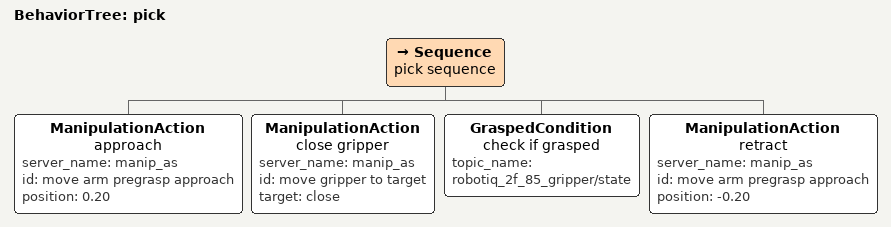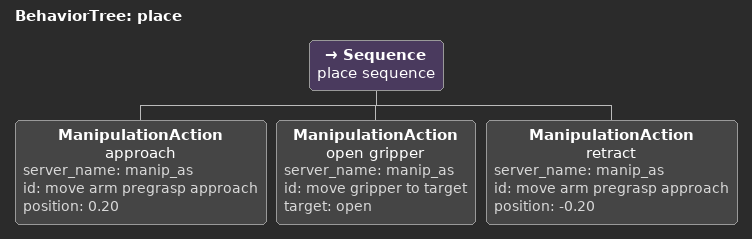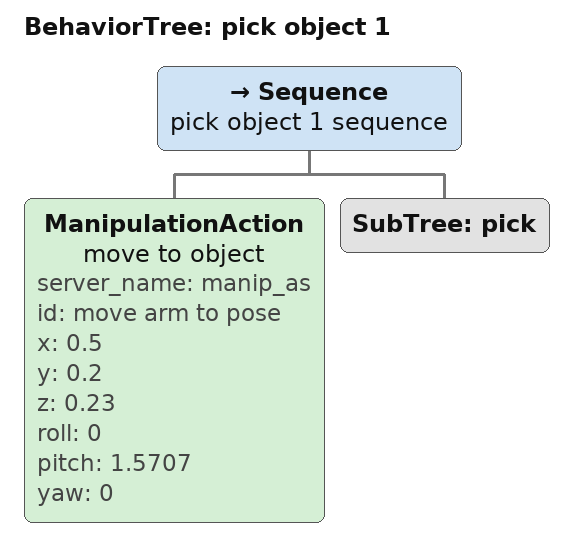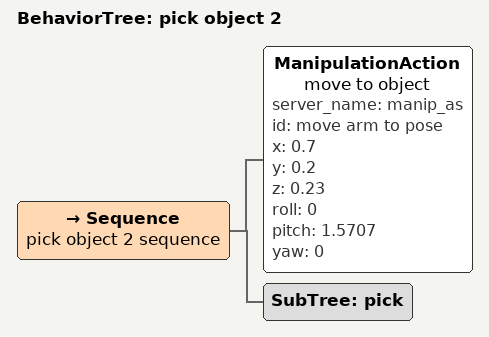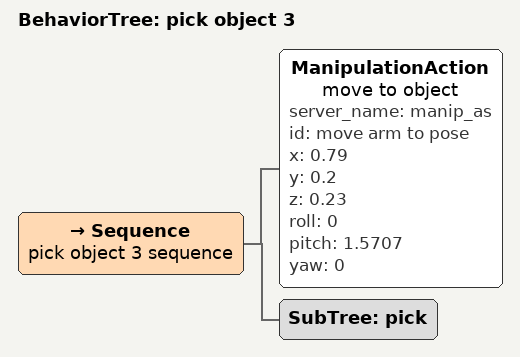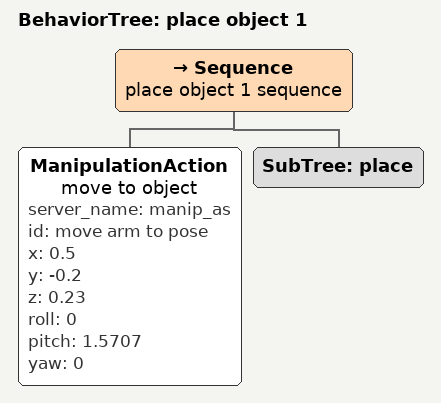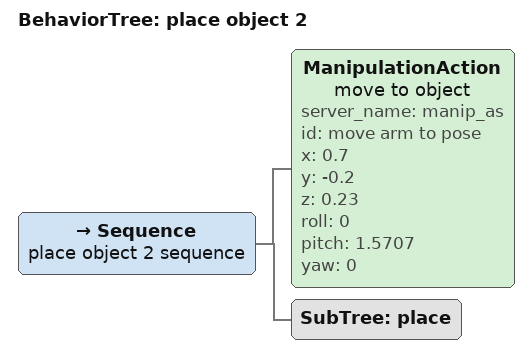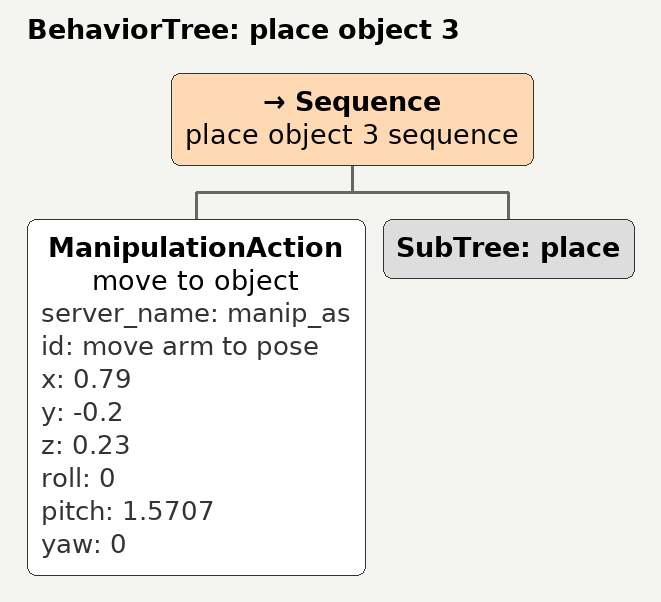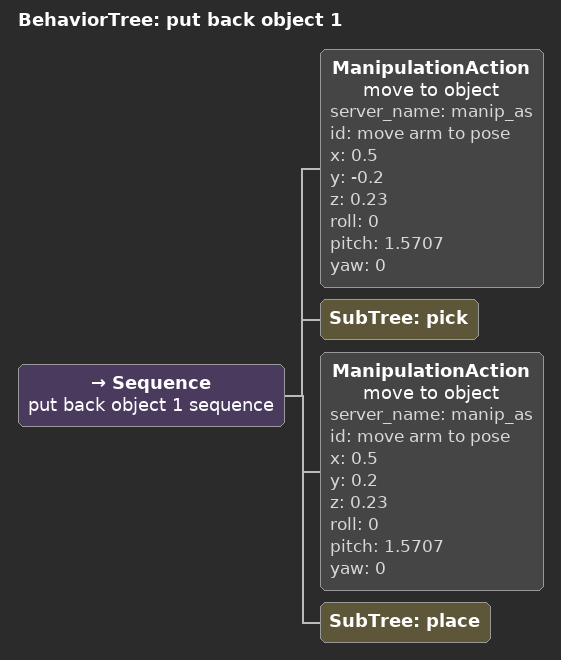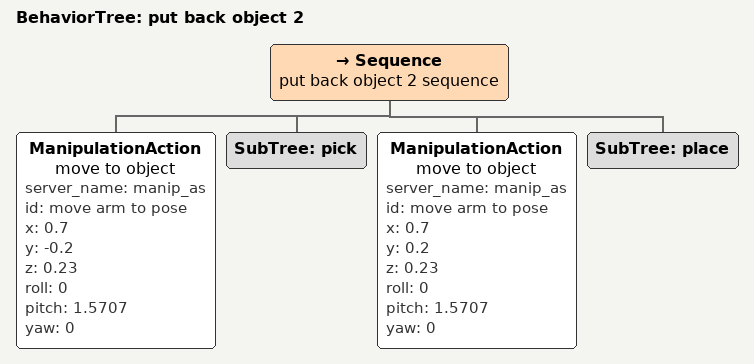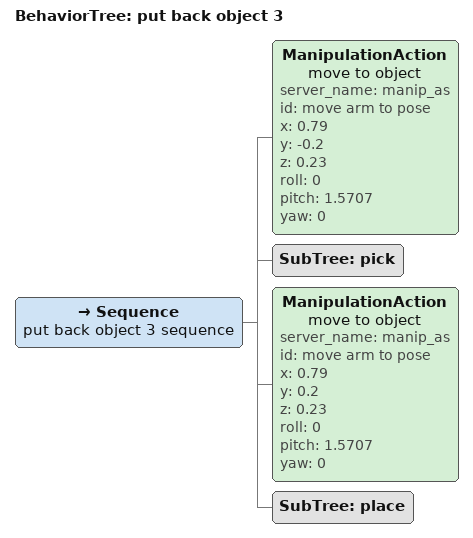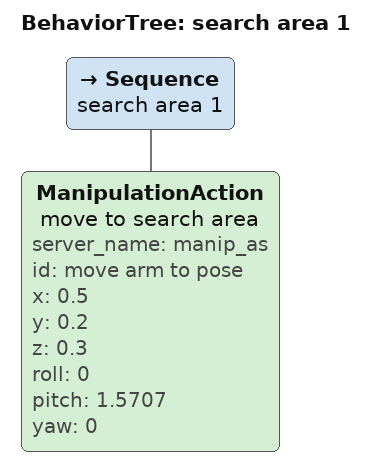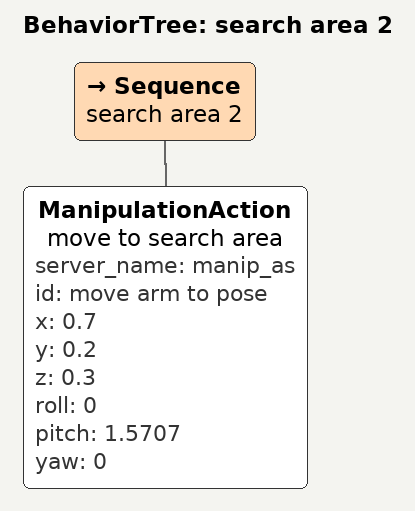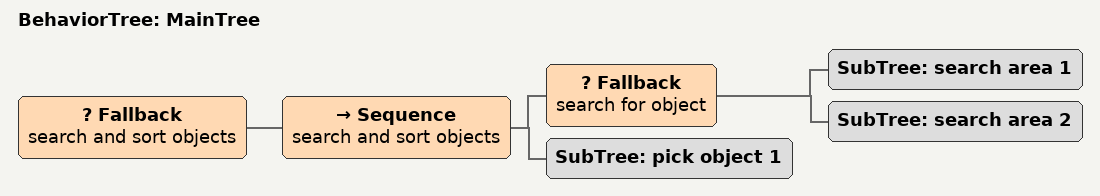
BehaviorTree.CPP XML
<root main_tree_to_execute="MainTree">

  <BehaviorTree ID="pick">
    <Sequence name="pick sequence">
      <ManipulationAction
        name="approach"
        server_name="manip_as"
        id="move arm pregrasp approach"
        position="0.20"
      />
      <ManipulationAction
        name="close gripper"
        server_name="manip_as"
        id="move gripper to target"
        target="close"
      />
      <GraspedCondition
                name="check if grasped"
                topic_name="robotiq_2f_85_gripper/state"
            />
      <ManipulationAction
        name="retract"
        server_name="manip_as"
        id="move arm pregrasp approach"
        position="-0.20"
      />
    </Sequence>
  </BehaviorTree>

  <BehaviorTree ID="place">
    <Sequence name="place sequence">
      <ManipulationAction
        name="approach"
        server_name="manip_as"
        id="move arm pregrasp approach"
        position="0.20"
      />
      <ManipulationAction
        name="open gripper"
        server_name="manip_as"
        id="move gripper to target"
        target="open"
      />
      <ManipulationAction
        name="retract"
        server_name="manip_as"
        id="move arm pregrasp approach"
        position="-0.20"
      />
    </Sequence>
  </BehaviorTree>

  <BehaviorTree ID="pick object 1">
    <Sequence name="pick object 1 sequence">
      <ManipulationAction
        name="move to object"
        server_name="manip_as"
        id="move arm to pose"
        x="0.5" y="0.2" z="0.23" roll="0" pitch="1.5707" yaw="0"
      />
      <SubTree ID="pick" />
    </Sequence>
  </BehaviorTree>

  <BehaviorTree ID="pick object 2">
    <Sequence name="pick object 2 sequence">
      <ManipulationAction
        name="move to object"
        server_name="manip_as"
        id="move arm to pose"
        x="0.7" y="0.2" z="0.23" roll="0" pitch="1.5707" yaw="0"
      />
      <SubTree ID="pick" />
    </Sequence>
  </BehaviorTree>

  <BehaviorTree ID="pick object 3">
    <Sequence name="pick object 3 sequence">
      <ManipulationAction
        name="move to object"
        server_name="manip_as"
        id="move arm to pose"
        x="0.79" y="0.2" z="0.23" roll="0" pitch="1.5707" yaw="0"
      />
      <SubTree ID="pick" />
    </Sequence>
  </BehaviorTree>

  <BehaviorTree ID="place object 1">
    <Sequence name="place object 1 sequence">
      <ManipulationAction
        name="move to object"
        server_name="manip_as"
        id="move arm to pose"
        x="0.5" y="-0.2" z="0.23" roll="0" pitch="1.5707" yaw="0"
      />
      <SubTree ID="place" />
    </Sequence>
  </BehaviorTree>

  <BehaviorTree ID="place object 2">
    <Sequence name="place object 2 sequence">
      <ManipulationAction
        name="move to object"
        server_name="manip_as"
        id="move arm to pose"
        x="0.7" y="-0.2" z="0.23" roll="0" pitch="1.5707" yaw="0"
      />
      <SubTree ID="place" />
    </Sequence>
  </BehaviorTree>

  <BehaviorTree ID="place object 3">
    <Sequence name="place object 3 sequence">
      <ManipulationAction
        name="move to object"
        server_name="manip_as"
        id="move arm to pose"
        x="0.79" y="-0.2" z="0.23" roll="0" pitch="1.5707" yaw="0"
      />
      <SubTree ID="place" />
    </Sequence>
  </BehaviorTree>

  <BehaviorTree ID="put back object 1">
    <Sequence name="put back object 1 sequence">
      <ManipulationAction
        name="move to object"
        server_name="manip_as"
        id="move arm to pose"
        x="0.5" y="-0.2" z="0.23" roll="0" pitch="1.5707" yaw="0"
      />
      <SubTree ID="pick" />
      <ManipulationAction
        name="move to object"
        server_name="manip_as"
        id="move arm to pose"
        x="0.5" y="0.2" z="0.23" roll="0" pitch="1.5707" yaw="0"
      />
      <SubTree ID="place" />
    </Sequence>
  </BehaviorTree>

    <BehaviorTree ID="put back object 2">
    <Sequence name="put back object 2 sequence">
      <ManipulationAction
        name="move to object"
        server_name="manip_as"
        id="move arm to pose"
        x="0.7" y="-0.2" z="0.23" roll="0" pitch="1.5707" yaw="0"
      />
      <SubTree ID="pick" />
      <ManipulationAction
        name="move to object"
        server_name="manip_as"
        id="move arm to pose"
        x="0.7" y="0.2" z="0.23" roll="0" pitch="1.5707" yaw="0"
      />
      <SubTree ID="place" />
    </Sequence>
  </BehaviorTree>

    <BehaviorTree ID="put back object 3">
    <Sequence name="put back object 3 sequence">
      <ManipulationAction
        name="move to object"
        server_name="manip_as"
        id="move arm to pose"
        x="0.79" y="-0.2" z="0.23" roll="0" pitch="1.5707" yaw="0"
      />
      <SubTree ID="pick" />
      <ManipulationAction
        name="move to object"
        server_name="manip_as"
        id="move arm to pose"
        x="0.79" y="0.2" z="0.23" roll="0" pitch="1.5707" yaw="0"
      />
      <SubTree ID="place" />
    </Sequence>
  </BehaviorTree>

  <BehaviorTree ID="search area 1">
    <Sequence name="search area 1">
      <ManipulationAction
        name="move to search area"
        server_name="manip_as"
        id="move arm to pose"
        x="0.5" y="0.2" z="0.3" roll="0" pitch="1.5707" yaw="0"
      />
    </Sequence>
  </BehaviorTree>

  <BehaviorTree ID="search area 2">
    <Sequence name="search area 2">
      <ManipulationAction
        name="move to search area"
        server_name="manip_as"
        id="move arm to pose"
        x="0.7" y="0.2" z="0.3" roll="0" pitch="1.5707" yaw="0"
      />
    </Sequence>
  </BehaviorTree>

  <BehaviorTree ID="MainTree">
    <Fallback name="search and sort objects">

      <Sequence name="search and sort objects">
        <Fallback name="search for object">
          <SubTree ID="search area 1" />
          <SubTree ID="search area 2" />
        </Fallback>

        <SubTree ID="pick object 1" />
      </Sequence>

    </Fallback>
  </BehaviorTree>

</root>
